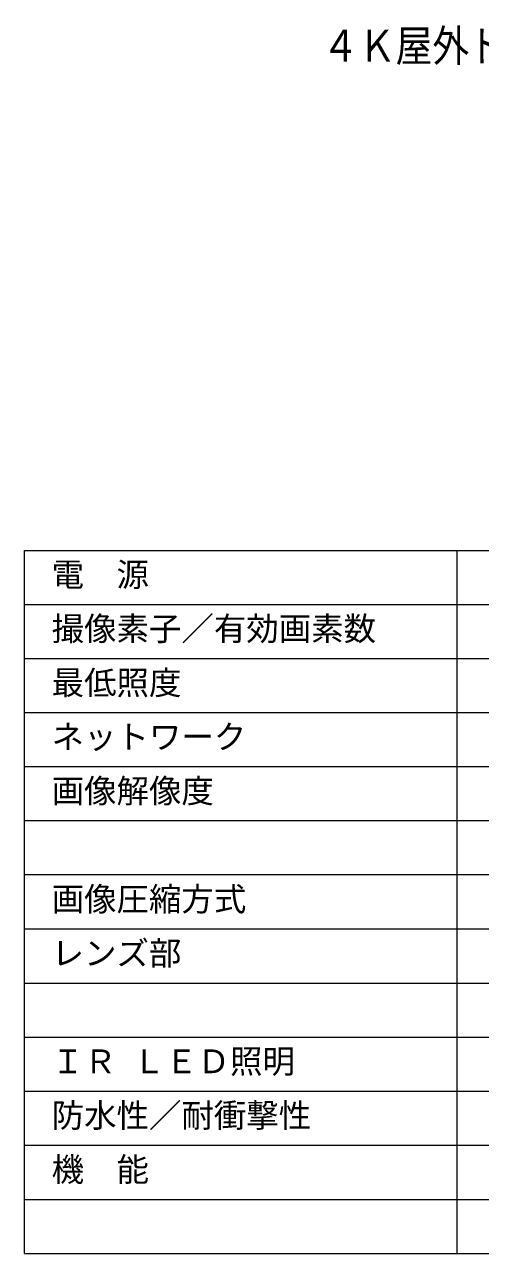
# Model space of a CAD drawing. Units: millimetres, scale not verified. Extents: x -62 to 63, y -57 to 57.
# Drawn here: x -62.5 to -20.3, y -56.6 to 57 of the extents above; entities that cross this region are included whole.
import ezdxf
from ezdxf.enums import TextEntityAlignment as Align

# ---------------------------------------------------------------- set-up
doc = ezdxf.new("R2010")
doc.units = ezdxf.units.MM
doc.header["$LTSCALE"] = 0.125
doc.layers.add('0-2_MOJI1', color=7, linetype='Continuous')
doc.layers.add('0-3_WAKU', color=1, linetype='Continuous', lineweight=18)
doc.styles.add('ＭＳ ゴシック', font='')
doc.styles.get('ＭＳ ゴシック').set_extended_font_data('MS Gothic')

msp = doc.modelspace()

# ---------------------------------------------------------------- linework, layer by layer
at = {"layer": '0-3_WAKU', "color": 4}
for p, q in [((-62.4907, -56.6439), (-62.4907, 8.3561)), ((-62.4907, 8.3561), (62.5093, 8.3561)), ((-22.4907, -56.6439), (-22.4907, 8.3561)), ((-62.4907, -56.6439), (62.5093, -56.6439))]:
    msp.add_line(p, q, dxfattribs=at)
at = {"layer": '0-3_WAKU'}
for p, q in [((-62.4907, 3.3561), (62.5093, 3.3561)), ((-62.4907, -1.6439), (62.5093, -1.6439)), ((-62.4907, -6.6439), (62.5093, -6.6439)), ((62.5093, -11.6439), (-62.4907, -11.6439)), ((62.5093, -16.6439), (-62.4907, -16.6439)), ((62.5093, -21.6439), (-62.4907, -21.6439)), ((-62.4907, -26.6439), (62.5093, -26.6439)), ((-62.4907, -31.6439), (62.5093, -31.6439)), ((-62.4907, -36.6439), (62.5093, -36.6439)), ((-62.4907, -41.6439), (62.5093, -41.6439)), ((-62.4907, -46.6439), (62.5093, -46.6439)), ((-62.4907, -51.6439), (62.5093, -51.6439))]:
    msp.add_line(p, q, dxfattribs=at)

# ---------------------------------------------------------------- texts
at = {"layer": '0-2_MOJI1', "style": 'ＭＳ ゴシック', "width": 0.85}
msp.add_text('４Ｋ屋外ドームネットワークカメラ（天井付型）', height=2.933, dxfattribs=at).set_placement((-34.9907, 52.6576), align=Align.BOTTOM_LEFT)
at = {"layer": '0-2_MOJI1', "style": 'ＭＳ ゴシック'}
for s, p in [('電\u3000源', (-59.9907, 4.3561)), ('撮像素子／有効画素数', (-59.9907, -0.6439)), ('最低照度', (-59.9907, -5.6439)), ('ネットワーク', (-59.9907, -10.6439)), ('画像解像度', (-59.9907, -15.6439)), ('画像圧縮方式', (-59.9907, -25.6439)), ('レンズ部', (-59.9907, -30.6439)), ('ＩＲ ＬＥＤ照明', (-59.9907, -40.6439)), ('防水性／耐衝撃性', (-59.9907, -45.6439)), ('機\u3000能', (-59.9907, -50.6439))]:
    msp.add_text(s, height=2.199, dxfattribs=at).set_placement(p, align=Align.BOTTOM_LEFT)

doc.saveas('drawing.dxf')
